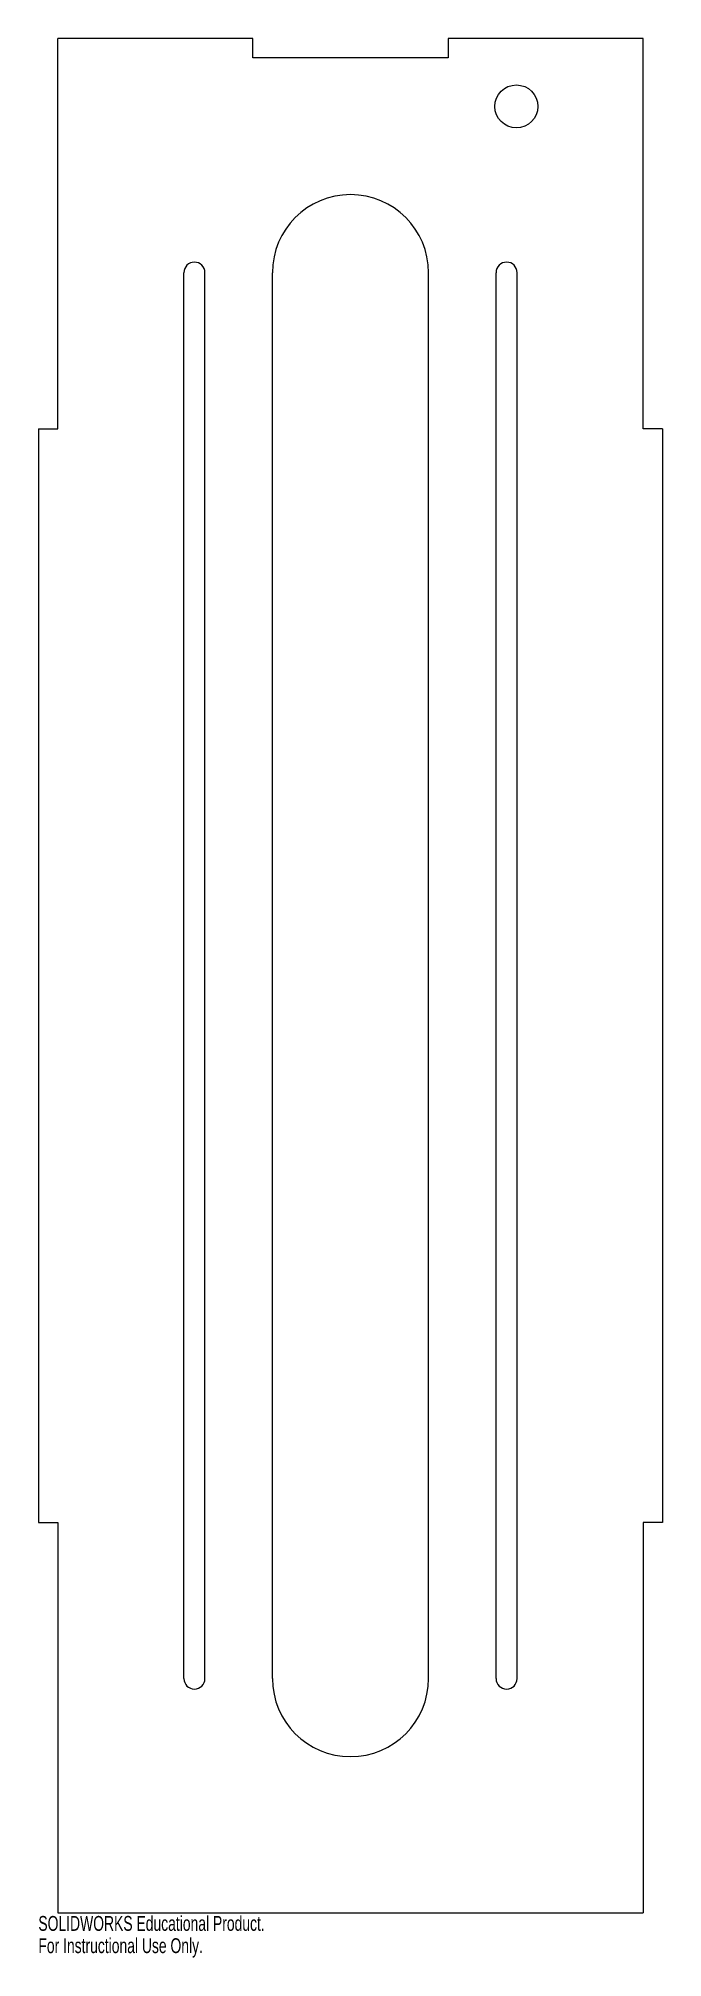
# Model space of a CAD drawing. Header units: inches. Extents: x -39.9 to -31.9, y 2 to 26.6.
import ezdxf

# ---------------------------------------------------------------- set-up
doc = ezdxf.new("R2010")
doc.units = ezdxf.units.IN
doc.header["$MEASUREMENT"] = 0
doc.styles.add('SLDTEXTSTYLE0', font='TXT', dxfattribs={"width": 0.7})

msp = doc.modelspace()

# ---------------------------------------------------------------- linework, layer by layer
at = {"color": 7, "linetype": 'Continuous', "lineweight": 25}
for p, q in [((-39.621, 21.571), (-39.621, 26.571)), ((-37.121, 26.571), (-39.621, 26.571)), ((-37.121, 26.321), (-37.121, 26.571)), ((-34.621, 26.571), (-34.621, 26.321)), ((-32.121, 26.571), (-34.621, 26.571)), ((-32.121, 21.571), (-32.121, 26.571)), ((-34.621, 26.321), (-37.121, 26.321)), ((-38.006, 5.571), (-38.006, 23.571)), ((-37.736, 5.571), (-37.736, 23.571)), ((-36.871, 5.571), (-36.871, 23.571)), ((-34.871, 5.571), (-34.871, 23.571)), ((-34.006, 5.571), (-34.006, 23.571)), ((-33.736, 5.571), (-33.736, 23.571)), ((-39.871, 21.571), (-39.871, 7.571)), ((-39.871, 21.571), (-39.621, 21.571)), ((-31.871, 21.571), (-32.121, 21.571)), ((-31.871, 21.571), (-31.871, 7.571)), ((-39.871, 7.571), (-39.621, 7.571)), ((-39.621, 7.571), (-39.621, 2.571)), ((-31.871, 7.571), (-32.121, 7.571)), ((-32.121, 7.571), (-32.121, 2.571)), ((-39.621, 2.571), (-32.121, 2.571))]:
    msp.add_line(p, q, dxfattribs=at)
msp.add_circle((-33.746, 25.7), 0.275, dxfattribs=at)
for centre, radius, start, end in [((-35.871, 23.571), 1, 0, 180), ((-37.871, 23.571), 0.135, 0, 180), ((-33.871, 23.571), 0.135, 0, 180), ((-37.871, 5.571), 0.135, 180, 0), ((-35.871, 5.571), 1, 180, 0), ((-33.871, 5.571), 0.135, 180, 0)]:
    msp.add_arc(centre, radius, start, end, dxfattribs=at)

# ---------------------------------------------------------------- texts
at = {"color": 7, "linetype": 'Continuous', "char_height": 0.1903, "attachment_point": 1, "style": 'SLDTEXTSTYLE0'}
for s, insert in [('SOLIDWORKS Educational Product.', (-39.871, 2.531)), ('For Instructional Use Only.', (-39.871, 2.246))]:
    msp.add_mtext(s, dxfattribs=dict(at, insert=insert))

doc.saveas('drawing.dxf')
